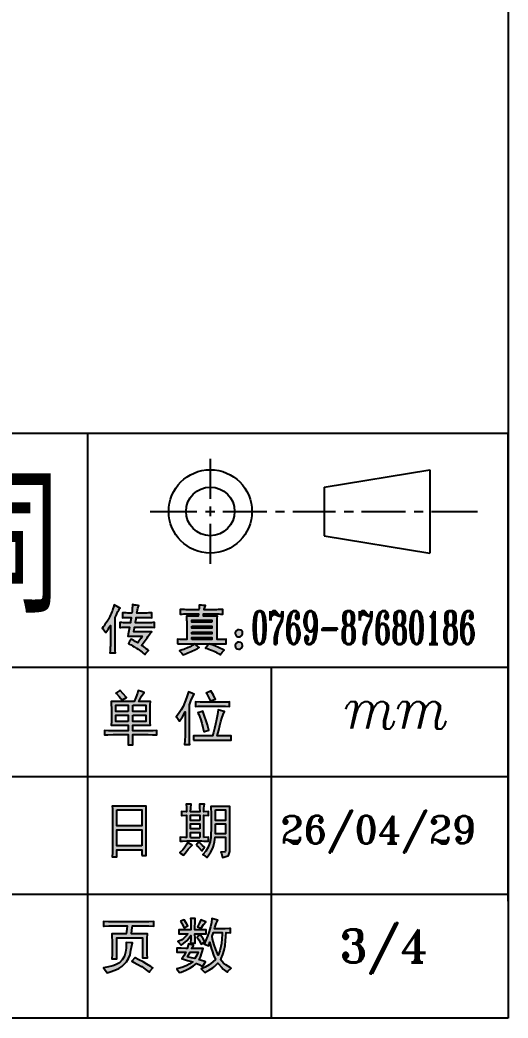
# Model space of a CAD drawing. Header units: millimetres. Extents: x 3718 to 70963, y 572 to 15149.
# Drawn here: x 4227.78 to 4246.72, y 574.49 to 613.19 of the extents above; entities that cross this region are included whole.
import ezdxf
from ezdxf.enums import TextEntityAlignment as Align

# ---------------------------------------------------------------- set-up
doc = ezdxf.new("R2010")
doc.units = ezdxf.units.MM
doc.header["$LTSCALE"] = 3
doc.styles.add('外框字母3', font='romant.shx')
doc.styles.add('外框文字', font='NSimSun.ttf')

msp = doc.modelspace()

# ---------------------------------------------------------------- hatches: boundary and pattern name
at = {"linetype": 'ByBlock'}
h = msp.add_hatch(color=256, dxfattribs=at)
h.paths.add_polyline_path([(4231.072, 589.744), (4231.038, 589.695), (4231.006, 589.653), (4230.963, 589.599), (4231.016, 589.554), (4231.057, 589.508), (4231.103, 589.435), (4231.142, 589.49), (4231.173, 589.535), (4231.207, 589.586), (4231.243, 589.642), (4231.282, 589.702), (4231.283, 589.704), (4231.283, 588.984), (4231.283, 588.919), (4231.281, 588.851), (4231.278, 588.787), (4231.274, 588.728), (4231.265, 588.649), (4231.48, 588.649), (4231.476, 588.728), (4231.474, 588.788), (4231.472, 588.852), (4231.471, 588.92), (4231.471, 588.992), (4231.471, 590.016), (4231.483, 590.045), (4231.518, 590.128), (4231.55, 590.199), (4231.58, 590.259), (4231.607, 590.307), (4231.63, 590.343), (4231.668, 590.388), (4231.618, 590.412), (4231.554, 590.443), (4231.499, 590.471), (4231.428, 590.509), (4231.403, 590.42), (4231.383, 590.357), (4231.362, 590.295), (4231.34, 590.235), (4231.316, 590.176), (4231.29, 590.119), (4231.264, 590.064), (4231.236, 590.01), (4231.207, 589.958), (4231.186, 589.924), (4231.146, 589.858), (4231.108, 589.798)])
h.paths.add_polyline_path([(4232.063, 589.139), (4232.03, 589.084), (4231.987, 589.007), (4232.008, 588.996), (4232.045, 588.979), (4232.091, 588.956), (4232.146, 588.924), (4232.211, 588.885), (4232.286, 588.837), (4232.302, 588.827), (4232.363, 588.787), (4232.419, 588.747), (4232.471, 588.709), (4232.519, 588.671), (4232.563, 588.635), (4232.621, 588.583), (4232.666, 588.643), (4232.707, 588.692), (4232.763, 588.745), (4232.741, 588.762), (4232.679, 588.81), (4232.622, 588.852), (4232.569, 588.889), (4232.52, 588.921), (4232.497, 588.934), (4232.522, 588.968), (4232.561, 589.021), (4232.599, 589.074), (4232.636, 589.126), (4232.673, 589.177), (4232.707, 589.229), (4232.753, 589.292), (4232.796, 589.349), (4232.831, 589.394), (4232.888, 589.463), (4232.194, 589.463), (4232.197, 589.482), (4232.209, 589.552), (4232.22, 589.612), (4232.226, 589.645), (4232.73, 589.645), (4232.796, 589.644), (4232.864, 589.643), (4232.924, 589.641), (4233, 589.635), (4233, 589.826), (4232.934, 589.821), (4232.875, 589.818), (4232.808, 589.817), (4232.73, 589.816), (4232.258, 589.816), (4232.262, 589.846), (4232.271, 589.907), (4232.282, 589.972), (4232.291, 590.022), (4232.626, 590.022), (4232.689, 590.021), (4232.755, 590.019), (4232.816, 590.014), (4232.896, 590.003), (4232.896, 590.203), (4232.827, 590.198), (4232.765, 590.196), (4232.701, 590.194), (4232.634, 590.194), (4232.313, 590.194), (4232.319, 590.233), (4232.333, 590.315), (4232.346, 590.379), (4232.359, 590.424), (4232.384, 590.477), (4232.354, 590.483), (4232.287, 590.493), (4232.224, 590.504), (4232.139, 590.519), (4232.139, 590.493), (4232.138, 590.442), (4232.136, 590.385), (4232.131, 590.321), (4232.124, 590.251), (4232.118, 590.194), (4232, 590.194), (4231.964, 590.194), (4231.897, 590.195), (4231.835, 590.197), (4231.754, 590.203), (4231.754, 590.012), (4231.809, 590.017), (4231.867, 590.02), (4231.933, 590.022), (4232.008, 590.022), (4232.096, 590.022), (4232.091, 589.99), (4232.082, 589.927), (4232.071, 589.863), (4232.063, 589.816), (4231.888, 589.816), (4231.863, 589.816), (4231.799, 589.818), (4231.735, 589.82), (4231.65, 589.826), (4231.65, 589.635), (4231.687, 589.638), (4231.745, 589.642), (4231.809, 589.644), (4231.88, 589.645), (4232.031, 589.645), (4232.028, 589.629), (4232.016, 589.562), (4232.004, 589.498), (4231.991, 589.436), (4231.978, 589.376), (4231.957, 589.292), (4232.522, 589.292), (4232.509, 589.272), (4232.467, 589.208), (4232.428, 589.151), (4232.393, 589.101), (4232.363, 589.057), (4232.347, 589.036), (4232.319, 589.054), (4232.249, 589.095), (4232.191, 589.128), (4232.143, 589.154), (4232.088, 589.18)])
h.paths.add_polyline_path([(4236.228, 589.061), (4236.2, 589.048), (4236.15, 589.01), (4236.128, 588.958), (4236.128, 588.928), (4236.141, 588.868), (4236.177, 588.822), (4236.2, 588.807), (4236.257, 588.787), (4236.316, 588.797), (4236.337, 588.807), (4236.381, 588.849), (4236.405, 588.905), (4236.409, 588.928), (4236.396, 588.986), (4236.36, 589.035), (4236.345, 589.048), (4236.286, 589.068)])
h.paths.add_polyline_path([(4234.537, 588.981), (4234.485, 588.947), (4234.431, 588.916), (4234.375, 588.886), (4234.314, 588.859), (4234.297, 588.851), (4234.246, 588.827), (4234.191, 588.805), (4234.131, 588.782), (4234.066, 588.761), (4233.963, 588.729), (4234.012, 588.679), (4234.055, 588.633), (4234.108, 588.573), (4234.177, 588.599), (4234.235, 588.621), (4234.295, 588.645), (4234.357, 588.671), (4234.421, 588.7), (4234.474, 588.723), (4234.534, 588.75), (4234.592, 588.778), (4234.649, 588.807), (4234.731, 588.852), (4234.667, 588.903), (4234.617, 588.943), (4234.558, 588.994)])
h.paths.add_polyline_path([(4235.073, 588.963), (4235.035, 588.912), (4234.978, 588.836), (4235.055, 588.813), (4235.11, 588.793), (4235.174, 588.769), (4235.246, 588.739), (4235.251, 588.737), (4235.307, 588.711), (4235.363, 588.683), (4235.419, 588.653), (4235.475, 588.622), (4235.548, 588.578), (4235.586, 588.629), (4235.625, 588.677), (4235.697, 588.758), (4235.624, 588.794), (4235.564, 588.823), (4235.505, 588.85), (4235.448, 588.875), (4235.39, 588.9), (4235.359, 588.912), (4235.298, 588.935), (4235.238, 588.957), (4235.177, 588.978), (4235.101, 589.001)])
h.paths.add_polyline_path([(4233.893, 588.993), (4233.948, 588.996), (4234.005, 588.999), (4234.065, 589), (4234.131, 589.002), (4234.201, 589.003), (4234.275, 589.003), (4235.366, 589.003), (4235.437, 589.003), (4235.505, 589.002), (4235.57, 589), (4235.633, 588.999), (4235.693, 588.997), (4235.773, 588.993), (4235.773, 589.175), (4235.728, 589.172), (4235.668, 589.169), (4235.603, 589.167), (4235.534, 589.166), (4235.427, 589.166), (4235.427, 589.827), (4235.428, 589.865), (4235.429, 589.934), (4235.432, 589.996), (4235.437, 590.073), (4234.893, 590.073), (4234.904, 590.159), (4235.35, 590.159), (4235.371, 590.159), (4235.429, 590.158), (4235.492, 590.156), (4235.559, 590.154), (4235.652, 590.15), (4235.652, 590.331), (4235.602, 590.328), (4235.53, 590.326), (4235.464, 590.324), (4235.404, 590.322), (4235.35, 590.322), (4234.926, 590.322), (4234.929, 590.341), (4234.944, 590.404), (4234.971, 590.482), (4234.942, 590.482), (4234.886, 590.488), (4234.821, 590.493), (4234.727, 590.501), (4234.727, 590.429), (4234.724, 590.366), (4234.721, 590.322), (4234.252, 590.322), (4234.219, 590.322), (4234.163, 590.324), (4234.094, 590.326), (4233.989, 590.331), (4233.989, 590.15), (4234.069, 590.154), (4234.134, 590.157), (4234.197, 590.158), (4234.26, 590.159), (4234.7, 590.159), (4234.69, 590.073), (4234.237, 590.073), (4234.241, 589.993), (4234.244, 589.928), (4234.245, 589.865), (4234.246, 589.803), (4234.246, 589.166), (4234.155, 589.166), (4234.11, 589.166), (4234.047, 589.168), (4233.982, 589.17), (4233.893, 589.175)])
h.paths.add_polyline_path([(4235.225, 589.833), (4234.449, 589.833), (4234.449, 589.917), (4235.225, 589.917)], flags=16)
h.paths.add_polyline_path([(4234.449, 589.684), (4235.225, 589.684), (4235.225, 589.608), (4234.449, 589.608)], flags=16)
h.paths.add_polyline_path([(4234.449, 589.452), (4235.225, 589.452), (4235.225, 589.392), (4234.449, 589.392)], flags=16)
h.paths.add_polyline_path([(4234.449, 589.166), (4234.449, 589.242), (4235.225, 589.242), (4235.225, 589.166)], flags=16)
h.paths.add_polyline_path([(4236.224, 589.539), (4236.2, 589.53), (4236.151, 589.489), (4236.129, 589.436), (4236.128, 589.417), (4236.135, 589.356), (4236.168, 589.309), (4236.184, 589.297), (4236.236, 589.273), (4236.296, 589.275), (4236.337, 589.289), (4236.387, 589.323), (4236.413, 589.374), (4236.417, 589.41), (4236.405, 589.469), (4236.367, 589.515), (4236.345, 589.53), (4236.284, 589.546)])
h = msp.add_hatch(color=256, dxfattribs=at)
h.paths.add_polyline_path([(4231.978, 585.416), (4231.978, 585.217), (4231.969, 585.082), (4232.16, 585.082), (4232.16, 585.107), (4232.151, 585.26), (4232.151, 585.48), (4232.756, 585.48), (4232.917, 585.476), (4233.082, 585.467), (4233.082, 585.632), (4232.951, 585.624), (4232.756, 585.624), (4232.151, 585.624), (4232.151, 585.848), (4232.837, 585.848), (4232.832, 585.916), (4232.828, 586.076), (4232.828, 586.301), (4232.828, 586.444), (4232.832, 586.631), (4232.837, 586.762), (4232.384, 586.762), (4232.414, 586.812), (4232.494, 586.969), (4232.494, 586.973), (4232.591, 587.113), (4232.532, 587.134), (4232.367, 587.185), (4232.337, 587.083), (4232.278, 586.914), (4232.206, 586.762), (4231.309, 586.762), (4231.318, 586.664), (4231.326, 586.491), (4231.326, 586.292), (4231.326, 586.178), (4231.322, 585.992), (4231.309, 585.848), (4231.978, 585.848), (4231.978, 585.624), (4231.373, 585.624), (4231.208, 585.624), (4231.055, 585.632), (4231.055, 585.467), (4231.187, 585.476), (4231.39, 585.48), (4231.978, 585.48)])
h.paths.add_polyline_path([(4234.848, 586.381), (4234.683, 586.326), (4234.712, 586.258), (4234.776, 586.089), (4234.835, 585.928), (4234.877, 585.751), (4234.907, 585.594), (4234.932, 585.602), (4235.106, 585.657), (4235.093, 585.708), (4235.051, 585.852), (4235, 586.017), (4234.941, 586.195), (4234.869, 586.389)], flags=17)
h.paths.add_polyline_path([(4234.509, 585.26), (4234.607, 585.268), (4234.818, 585.268), (4235.736, 585.268), (4235.808, 585.268), (4235.973, 585.26), (4235.973, 585.433), (4235.935, 585.429), (4235.736, 585.425), (4235.432, 585.425), (4235.432, 585.429), (4235.487, 585.645), (4235.533, 585.831), (4235.575, 585.987), (4235.609, 586.11), (4235.656, 586.254), (4235.711, 586.381), (4235.647, 586.394), (4235.465, 586.436), (4235.44, 586.254), (4235.406, 586.059), (4235.368, 585.882), (4235.33, 585.717), (4235.292, 585.564), (4235.25, 585.425), (4234.797, 585.425), (4234.653, 585.425), (4234.509, 585.433)])
h.paths.add_polyline_path([(4233.93, 586.284), (4233.841, 586.174), (4233.862, 586.152), (4233.968, 586), (4233.993, 586.038), (4234.078, 586.174), (4234.184, 586.356), (4234.184, 585.514), (4234.184, 585.437), (4234.179, 585.247), (4234.167, 585.099), (4234.365, 585.099), (4234.361, 585.15), (4234.357, 585.315), (4234.357, 585.522), (4234.357, 586.635), (4234.408, 586.783), (4234.48, 586.961), (4234.535, 587.049), (4234.475, 587.071), (4234.31, 587.142), (4234.289, 587.066), (4234.239, 586.901), (4234.175, 586.736), (4234.103, 586.571), (4234.027, 586.436)])
h.paths.add_polyline_path([(4232.151, 586.618), (4232.655, 586.618), (4232.655, 586.381), (4232.151, 586.381)], flags=16)
h.paths.add_polyline_path([(4232.151, 586.237), (4232.655, 586.237), (4232.655, 585.992), (4232.151, 585.992)], flags=16)
h.paths.add_polyline_path([(4231.648, 587.185), (4231.5, 587.087), (4231.504, 587.083), (4231.622, 586.956), (4231.737, 586.817), (4231.754, 586.829), (4231.906, 586.922), (4231.897, 586.931), (4231.787, 587.058), (4231.665, 587.193)])
h.paths.add_polyline_path([(4231.978, 585.992), (4231.5, 585.992), (4231.5, 586.237), (4231.978, 586.237)], flags=16)
h.paths.add_polyline_path([(4231.978, 586.381), (4231.5, 586.381), (4231.5, 586.618), (4231.978, 586.618)], flags=16)
h.paths.add_polyline_path([(4235.859, 586.741), (4235.664, 586.736), (4234.852, 586.736), (4234.772, 586.736), (4234.59, 586.745), (4234.59, 586.571), (4234.679, 586.576), (4234.852, 586.58), (4235.656, 586.58), (4235.753, 586.58), (4235.91, 586.571), (4235.91, 586.745)])
h.paths.add_polyline_path([(4235.165, 587.164), (4235.004, 587.087), (4235.009, 587.083), (4235.106, 586.906), (4235.169, 586.77), (4235.203, 586.796), (4235.36, 586.859), (4235.355, 586.867), (4235.284, 587.007), (4235.186, 587.176)])
h = msp.add_hatch(color=256, dxfattribs=at)
h.paths.add_polyline_path([(4231.539, 582.556), (4232.499, 582.556), (4232.499, 581.938), (4231.539, 581.938)], flags=16)
h.paths.add_polyline_path([(4232.499, 581.164), (4231.539, 581.164), (4231.539, 581.786), (4232.499, 581.786)], flags=16)
h.paths.add_polyline_path([(4232.499, 580.792), (4232.677, 580.792), (4232.677, 580.86), (4232.672, 581.029), (4232.672, 581.198), (4232.668, 581.376), (4232.668, 581.562), (4232.668, 581.752), (4232.668, 581.833), (4232.668, 582.019), (4232.672, 582.201), (4232.672, 582.378), (4232.677, 582.548), (4232.677, 582.708), (4231.357, 582.708), (4231.361, 582.594), (4231.365, 582.429), (4231.365, 582.256), (4231.365, 582.078), (4231.369, 581.892), (4231.369, 581.706), (4231.369, 581.617), (4231.365, 581.426), (4231.365, 581.24), (4231.365, 581.067), (4231.361, 580.902), (4231.357, 580.745), (4231.539, 580.745), (4231.539, 581.008), (4232.499, 581.008)])
h.paths.add_polyline_path([(4234.246, 581.232), (4234.144, 581.08), (4234.093, 581.016), (4233.975, 580.902), (4233.979, 580.898), (4234.127, 580.8), (4234.195, 580.889), (4234.309, 581.037), (4234.339, 581.08), (4234.453, 581.19), (4234.284, 581.3)])
h.paths.add_polyline_path([(4234.618, 581.19), (4234.707, 581.118), (4234.834, 580.974), (4234.939, 581.109), (4234.855, 581.181), (4234.715, 581.316)])
h.paths.add_polyline_path([(4234.753, 581.824), (4234.398, 581.824), (4234.398, 582.015), (4234.753, 582.015)], flags=16)
h.paths.add_polyline_path([(4234.753, 582.15), (4234.398, 582.15), (4234.398, 582.349), (4234.753, 582.349)], flags=16)
h.paths.add_polyline_path([(4235.358, 582.556), (4235.756, 582.556), (4235.756, 582.15), (4235.358, 582.15)], flags=16)
h.paths.add_polyline_path([(4235.358, 582.015), (4235.756, 582.015), (4235.756, 581.634), (4235.358, 581.634)], flags=16)
h.paths.add_polyline_path([(4235.185, 581.494), (4235.151, 581.325), (4235.096, 581.156), (4235.075, 581.113), (4234.99, 580.965), (4234.868, 580.83), (4234.897, 580.817), (4235.033, 580.711), (4235.083, 580.779), (4235.181, 580.927), (4235.257, 581.08), (4235.282, 581.151), (4235.324, 581.321), (4235.35, 581.498), (4235.756, 581.498), (4235.756, 580.991), (4235.739, 580.936), (4235.566, 580.919), (4235.591, 580.872), (4235.638, 580.711), (4235.688, 580.72), (4235.845, 580.775), (4235.862, 580.788), (4235.917, 580.944), (4235.917, 582.273), (4235.917, 582.349), (4235.921, 582.531), (4235.925, 582.691), (4235.185, 582.691), (4235.189, 582.615), (4235.193, 582.459), (4235.193, 582.273), (4235.193, 582.065), (4235.193, 582.01), (4235.193, 581.799), (4235.189, 581.625), (4235.185, 581.498)])
h.paths.add_polyline_path([(4234.914, 581.49), (4234.914, 582.349), (4235.088, 582.336), (4235.088, 582.493), (4234.914, 582.484), (4234.914, 582.624), (4234.931, 582.78), (4234.741, 582.78), (4234.749, 582.67), (4234.753, 582.484), (4234.398, 582.484), (4234.402, 582.624), (4234.419, 582.78), (4234.229, 582.78), (4234.233, 582.67), (4234.237, 582.484), (4234.224, 582.484), (4234.047, 582.493), (4234.047, 582.336), (4234.064, 582.34), (4234.237, 582.349), (4234.237, 581.49), (4234.174, 581.49), (4233.992, 581.498), (4233.992, 581.342), (4234.085, 581.35), (4234.254, 581.355), (4234.834, 581.355), (4234.906, 581.35), (4235.088, 581.342), (4235.088, 581.498)])
h.paths.add_polyline_path([(4234.398, 581.49), (4234.398, 581.689), (4234.753, 581.689), (4234.753, 581.49)], flags=17)
h = msp.add_hatch(color=256, dxfattribs=at)
h.paths.add_polyline_path([(4232.238, 576.82), (4232.116, 576.689), (4232.188, 576.655), (4232.353, 576.567), (4232.488, 576.49), (4232.505, 576.482), (4232.64, 576.385), (4232.784, 576.266), (4232.814, 576.308), (4232.932, 576.44), (4232.856, 576.486), (4232.7, 576.583), (4232.56, 576.664), (4232.556, 576.664), (4232.395, 576.744), (4232.243, 576.825)])
h.paths.add_polyline_path([(4231.35, 577.468), (4231.35, 577.087), (4231.35, 576.964), (4231.342, 576.782), (4231.532, 576.782), (4231.532, 577.603), (4232.526, 577.603), (4232.526, 576.816), (4232.725, 576.816), (4232.717, 576.947), (4232.712, 577.117), (4232.712, 577.485), (4232.717, 577.578), (4232.725, 577.755), (4232.099, 577.755), (4232.116, 577.891), (4232.137, 578.064), (4232.615, 578.064), (4232.623, 578.064), (4232.78, 578.064), (4232.975, 578.056), (4232.975, 578.229), (4232.966, 578.225), (4232.772, 578.221), (4232.615, 578.216), (4231.397, 578.216), (4231.38, 578.216), (4231.206, 578.221), (4231.024, 578.229), (4231.024, 578.056), (4231.045, 578.056), (4231.227, 578.064), (4231.397, 578.064), (4231.938, 578.064), (4231.921, 577.929), (4231.9, 577.755), (4231.342, 577.755), (4231.346, 577.645)])
h.paths.add_polyline_path([(4231.9, 577.379), (4231.892, 577.193), (4231.875, 577.036), (4231.828, 576.892), (4231.748, 576.744), (4231.633, 576.634), (4231.477, 576.545), (4231.375, 576.512), (4231.21, 576.469), (4231.016, 576.44), (4231.058, 576.38), (4231.16, 576.241), (4231.278, 576.275), (4231.456, 576.342), (4231.608, 576.414), (4231.731, 576.49), (4231.777, 576.533), (4231.904, 576.664), (4231.993, 576.799), (4232.048, 576.943), (4232.082, 577.117), (4232.099, 577.239), (4232.145, 577.404), (4232.073, 577.404), (4231.9, 577.421)])
h.paths.add_polyline_path([(4234.432, 576.825), (4234.279, 576.863), (4234.296, 576.888), (4234.381, 577.045), (4234.685, 577.045), (4234.643, 576.926), (4234.567, 576.791)], flags=16)
h.paths.add_polyline_path([(4234.364, 576.592), (4234.22, 576.512), (4234.051, 576.444), (4233.865, 576.393), (4233.869, 576.389), (4233.97, 576.249), (4234.03, 576.266), (4234.212, 576.342), (4234.372, 576.423), (4234.512, 576.512), (4234.622, 576.609), (4234.728, 576.567), (4234.867, 576.49), (4234.88, 576.52), (4234.973, 576.672), (4234.914, 576.689), (4234.732, 576.744), (4234.778, 576.85), (4234.838, 577.015), (4234.884, 577.188), (4234.432, 577.188), (4234.516, 577.307), (4234.482, 577.315), (4234.317, 577.37), (4234.313, 577.353), (4234.262, 577.188), (4234.212, 577.188), (4234.025, 577.193), (4233.865, 577.197), (4233.865, 577.036), (4234.042, 577.04), (4234.207, 577.045), (4234.14, 576.905), (4234.063, 576.782), (4234.123, 576.765), (4234.283, 576.723), (4234.478, 576.672)])
h.paths.add_polyline_path([(4234.639, 577.633), (4234.719, 577.518), (4234.804, 577.349), (4234.804, 577.353), (4234.956, 577.442), (4234.88, 577.565), (4234.774, 577.722)], flags=17)
h.paths.add_polyline_path([(4235.616, 577.734), (4235.608, 577.565), (4235.591, 577.379), (4235.57, 577.265), (4235.527, 577.091), (4235.472, 576.926), (4235.438, 576.985), (4235.375, 577.142), (4235.307, 577.332), (4235.248, 577.54), (4235.235, 577.658), (4235.29, 577.802), (4235.616, 577.802)], flags=16)
h.paths.add_polyline_path([(4234.008, 578.238), (4234.063, 578.153), (4234.144, 577.992), (4234.288, 578.064), (4234.241, 578.149), (4234.152, 578.301)], flags=17)
h.paths.add_polyline_path([(4234.745, 578.178), (4234.668, 578.03), (4234.812, 577.975), (4234.893, 578.119), (4234.986, 578.216), (4234.956, 578.229), (4234.795, 578.301)], flags=17)
h.paths.add_polyline_path([(4235.477, 576.588), (4235.591, 576.457), (4235.663, 576.385), (4235.815, 576.266), (4235.84, 576.308), (4235.976, 576.427), (4235.929, 576.452), (4235.768, 576.545), (4235.68, 576.622), (4235.561, 576.753), (4235.587, 576.799), (4235.654, 576.952), (4235.705, 577.121), (4235.735, 577.307), (4235.752, 577.476), (4235.768, 577.654), (4235.781, 577.802), (4235.942, 577.793), (4235.942, 577.954), (4235.904, 577.954), (4235.735, 577.946), (4235.328, 577.946), (4235.341, 577.996), (4235.392, 578.153), (4235.455, 578.28), (4235.396, 578.293), (4235.227, 578.343), (4235.21, 578.195), (4235.172, 578.022), (4235.121, 577.84), (4235.058, 577.667), (4234.994, 577.506), (4234.922, 577.358), (4234.939, 577.353), (4235.1, 577.286), (4235.147, 577.434), (4235.159, 577.358), (4235.21, 577.159), (4235.231, 577.091), (4235.29, 576.926), (4235.362, 576.761), (4235.265, 576.668), (4235.121, 576.554), (4235.117, 576.554), (4234.965, 576.465), (4234.804, 576.393), (4234.833, 576.372), (4234.948, 576.249), (4234.956, 576.253), (4235.134, 576.355), (4235.257, 576.44), (4235.32, 576.49), (4235.455, 576.617)])
h.paths.add_polyline_path([(4234.118, 577.569), (4234.051, 577.523), (4233.907, 577.451), (4233.915, 577.447), (4234.025, 577.315), (4234.127, 577.379), (4234.262, 577.497), (4234.309, 577.548), (4234.406, 577.683), (4234.406, 577.569), (4234.398, 577.396), (4234.575, 577.396), (4234.575, 577.404), (4234.571, 577.569), (4234.567, 577.755), (4234.673, 577.755), (4234.863, 577.755), (4235.003, 577.747), (4235.003, 577.912), (4234.948, 577.908), (4234.783, 577.903), (4234.567, 577.903), (4234.567, 578.013), (4234.571, 578.195), (4234.575, 578.352), (4234.398, 578.352), (4234.402, 578.267), (4234.406, 578.094), (4234.406, 577.903), (4234.267, 577.903), (4234.08, 577.903), (4233.945, 577.912), (4233.945, 577.747), (4234.102, 577.755), (4234.288, 577.755), (4234.245, 577.696)])

# ---------------------------------------------------------------- linework, layer by layer
for p, q in [((4246.716, 597.157), (4179.733, 597.157)), ((4230.391, 597.157), (4230.391, 574.488)), ((4246.716, 579.018), (4246.716, 597.157)), ((4235.163, 596.169), (4235.163, 594.618)), ((4239.583, 595.076), (4243.684, 595.749)), ((4243.684, 595.749), (4243.684, 592.518)), ((4239.583, 595.076), (4239.583, 593.191)), ((4232.828, 594.134), (4234.641, 594.134)), ((4234.977, 594.134), (4235.332, 594.134)), ((4235.163, 594.319), (4235.163, 593.945)), ((4235.65, 594.134), (4237.352, 594.134)), ((4237.688, 594.134), (4238.043, 594.134)), ((4238.361, 594.134), (4240.025, 594.134)), ((4240.361, 594.134), (4240.717, 594.134)), ((4241.034, 594.134), (4242.736, 594.134)), ((4243.072, 594.134), (4243.427, 594.134)), ((4243.745, 594.134), (4245.534, 594.134)), ((4235.163, 593.646), (4235.163, 592.096)), ((4239.583, 593.191), (4243.684, 592.518)), ((4246.716, 588.087), (4179.733, 588.087)), ((4237.528, 588.087), (4237.528, 574.488)), ((4246.716, 583.845), (4179.733, 583.845)), ((4234.398, 581.49), (4234.753, 581.49)), ((4246.716, 579.278), (4179.733, 579.278))]:
    msp.add_line(p, q, dxfattribs=at)
for points in [[(4246.716, 574.488), (4080.741, 574.488), (4080.741, 693.634), (4246.716, 693.634)], [(4231.072, 589.744), (4231.038, 589.695), (4231.006, 589.653), (4230.963, 589.599), (4231.016, 589.554), (4231.057, 589.508), (4231.103, 589.435), (4231.142, 589.49), (4231.173, 589.535), (4231.207, 589.586), (4231.243, 589.642), (4231.282, 589.702), (4231.283, 589.704), (4231.283, 588.984), (4231.283, 588.919), (4231.281, 588.851), (4231.278, 588.787), (4231.274, 588.728), (4231.265, 588.649), (4231.48, 588.649), (4231.476, 588.728), (4231.474, 588.788), (4231.472, 588.852), (4231.471, 588.92), (4231.471, 588.992), (4231.471, 590.016), (4231.483, 590.045), (4231.518, 590.128), (4231.55, 590.199), (4231.58, 590.259), (4231.607, 590.307), (4231.63, 590.343), (4231.668, 590.388), (4231.618, 590.412), (4231.554, 590.443), (4231.499, 590.471), (4231.428, 590.509), (4231.403, 590.42), (4231.383, 590.357), (4231.362, 590.295), (4231.34, 590.235), (4231.316, 590.176), (4231.29, 590.119), (4231.264, 590.064), (4231.236, 590.01), (4231.207, 589.958), (4231.186, 589.924), (4231.146, 589.858), (4231.108, 589.798)], [(4232.063, 589.139), (4232.03, 589.084), (4231.987, 589.007), (4232.008, 588.996), (4232.045, 588.979), (4232.091, 588.956), (4232.146, 588.924), (4232.211, 588.885), (4232.286, 588.837), (4232.302, 588.827), (4232.363, 588.787), (4232.419, 588.747), (4232.471, 588.709), (4232.519, 588.671), (4232.563, 588.635), (4232.621, 588.583), (4232.666, 588.643), (4232.707, 588.692), (4232.763, 588.745), (4232.741, 588.762), (4232.679, 588.81), (4232.622, 588.852), (4232.569, 588.889), (4232.52, 588.921), (4232.497, 588.934), (4232.522, 588.968), (4232.561, 589.021), (4232.599, 589.074), (4232.636, 589.126), (4232.673, 589.177), (4232.707, 589.229), (4232.753, 589.292), (4232.796, 589.349), (4232.831, 589.394), (4232.888, 589.463), (4232.194, 589.463), (4232.197, 589.482), (4232.209, 589.552), (4232.22, 589.612), (4232.226, 589.645), (4232.73, 589.645), (4232.796, 589.644), (4232.864, 589.643), (4232.924, 589.641), (4233, 589.635), (4233, 589.826), (4232.934, 589.821), (4232.875, 589.818), (4232.808, 589.817), (4232.73, 589.816), (4232.258, 589.816), (4232.262, 589.846), (4232.271, 589.907), (4232.282, 589.972), (4232.291, 590.022), (4232.626, 590.022), (4232.689, 590.021), (4232.755, 590.019), (4232.816, 590.014), (4232.896, 590.003), (4232.896, 590.203), (4232.827, 590.198), (4232.765, 590.196), (4232.701, 590.194), (4232.634, 590.194), (4232.313, 590.194), (4232.319, 590.233), (4232.333, 590.315), (4232.346, 590.379), (4232.359, 590.424), (4232.384, 590.477), (4232.354, 590.483), (4232.287, 590.493), (4232.224, 590.504), (4232.139, 590.519), (4232.139, 590.493), (4232.138, 590.442), (4232.136, 590.385), (4232.131, 590.321), (4232.124, 590.251), (4232.118, 590.194), (4232, 590.194), (4231.964, 590.194), (4231.897, 590.195), (4231.835, 590.197), (4231.754, 590.203), (4231.754, 590.012), (4231.809, 590.017), (4231.867, 590.02), (4231.933, 590.022), (4232.008, 590.022), (4232.096, 590.022), (4232.091, 589.99), (4232.082, 589.927), (4232.071, 589.863), (4232.063, 589.816), (4231.888, 589.816), (4231.863, 589.816), (4231.799, 589.818), (4231.735, 589.82), (4231.65, 589.826), (4231.65, 589.635), (4231.687, 589.638), (4231.745, 589.642), (4231.809, 589.644), (4231.88, 589.645), (4232.031, 589.645), (4232.028, 589.629), (4232.016, 589.562), (4232.004, 589.498), (4231.991, 589.436), (4231.978, 589.376), (4231.957, 589.292), (4232.522, 589.292), (4232.509, 589.272), (4232.467, 589.208), (4232.428, 589.151), (4232.393, 589.101), (4232.363, 589.057), (4232.347, 589.036), (4232.319, 589.054), (4232.249, 589.095), (4232.191, 589.128), (4232.143, 589.154), (4232.088, 589.18)], [(4233.893, 588.993), (4233.948, 588.996), (4234.005, 588.999), (4234.065, 589), (4234.131, 589.002), (4234.201, 589.003), (4234.275, 589.003), (4235.366, 589.003), (4235.437, 589.003), (4235.505, 589.002), (4235.57, 589), (4235.633, 588.999), (4235.693, 588.997), (4235.773, 588.993), (4235.773, 589.175), (4235.728, 589.172), (4235.668, 589.169), (4235.603, 589.167), (4235.534, 589.166), (4235.427, 589.166), (4235.427, 589.827), (4235.428, 589.865), (4235.429, 589.934), (4235.432, 589.996), (4235.437, 590.073), (4234.893, 590.073), (4234.904, 590.159), (4235.35, 590.159), (4235.371, 590.159), (4235.429, 590.158), (4235.492, 590.156), (4235.559, 590.154), (4235.652, 590.15), (4235.652, 590.331), (4235.602, 590.328), (4235.53, 590.326), (4235.464, 590.324), (4235.404, 590.322), (4235.35, 590.322), (4234.926, 590.322), (4234.929, 590.341), (4234.944, 590.404), (4234.971, 590.482), (4234.942, 590.482), (4234.886, 590.488), (4234.821, 590.493), (4234.727, 590.501), (4234.727, 590.429), (4234.724, 590.366), (4234.721, 590.322), (4234.252, 590.322), (4234.219, 590.322), (4234.163, 590.324), (4234.094, 590.326), (4233.989, 590.331), (4233.989, 590.15), (4234.069, 590.154), (4234.134, 590.157), (4234.197, 590.158), (4234.26, 590.159), (4234.7, 590.159), (4234.69, 590.073), (4234.237, 590.073), (4234.241, 589.993), (4234.244, 589.928), (4234.245, 589.865), (4234.246, 589.803), (4234.246, 589.166), (4234.155, 589.166), (4234.11, 589.166), (4234.047, 589.168), (4233.982, 589.17), (4233.893, 589.175)], [(4235.225, 589.833), (4234.449, 589.833), (4234.449, 589.917), (4235.225, 589.917)], [(4234.449, 589.684), (4235.225, 589.684), (4235.225, 589.608), (4234.449, 589.608)], [(4236.224, 589.539), (4236.2, 589.53), (4236.151, 589.489), (4236.129, 589.436), (4236.128, 589.417), (4236.135, 589.356), (4236.168, 589.309), (4236.184, 589.297), (4236.236, 589.273), (4236.296, 589.275), (4236.337, 589.289), (4236.387, 589.323), (4236.413, 589.374), (4236.417, 589.41), (4236.405, 589.469), (4236.367, 589.515), (4236.345, 589.53), (4236.284, 589.546)], [(4234.449, 589.452), (4235.225, 589.452), (4235.225, 589.392), (4234.449, 589.392)], [(4234.449, 589.166), (4234.449, 589.242), (4235.225, 589.242), (4235.225, 589.166)], [(4234.537, 588.981), (4234.485, 588.947), (4234.431, 588.916), (4234.375, 588.886), (4234.314, 588.859), (4234.297, 588.851), (4234.246, 588.827), (4234.191, 588.805), (4234.131, 588.782), (4234.066, 588.761), (4233.963, 588.729), (4234.012, 588.679), (4234.055, 588.633), (4234.108, 588.573), (4234.177, 588.599), (4234.235, 588.621), (4234.295, 588.645), (4234.357, 588.671), (4234.421, 588.7), (4234.474, 588.723), (4234.534, 588.75), (4234.592, 588.778), (4234.649, 588.807), (4234.731, 588.852), (4234.667, 588.903), (4234.617, 588.943), (4234.558, 588.994)], [(4235.073, 588.963), (4235.035, 588.912), (4234.978, 588.836), (4235.055, 588.813), (4235.11, 588.793), (4235.174, 588.769), (4235.246, 588.739), (4235.251, 588.737), (4235.307, 588.711), (4235.363, 588.683), (4235.419, 588.653), (4235.475, 588.622), (4235.548, 588.578), (4235.586, 588.629), (4235.625, 588.677), (4235.697, 588.758), (4235.624, 588.794), (4235.564, 588.823), (4235.505, 588.85), (4235.448, 588.875), (4235.39, 588.9), (4235.359, 588.912), (4235.298, 588.935), (4235.238, 588.957), (4235.177, 588.978), (4235.101, 589.001)], [(4236.228, 589.061), (4236.2, 589.048), (4236.15, 589.01), (4236.128, 588.958), (4236.128, 588.928), (4236.141, 588.868), (4236.177, 588.822), (4236.2, 588.807), (4236.257, 588.787), (4236.316, 588.797), (4236.337, 588.807), (4236.381, 588.849), (4236.405, 588.905), (4236.409, 588.928), (4236.396, 588.986), (4236.36, 589.035), (4236.345, 589.048), (4236.286, 589.068)], [(4231.978, 585.416), (4231.978, 585.217), (4231.969, 585.082), (4232.16, 585.082), (4232.16, 585.107), (4232.151, 585.26), (4232.151, 585.48), (4232.756, 585.48), (4232.917, 585.476), (4233.082, 585.467), (4233.082, 585.632), (4232.951, 585.624), (4232.756, 585.624), (4232.151, 585.624), (4232.151, 585.848), (4232.837, 585.848), (4232.832, 585.916), (4232.828, 586.076), (4232.828, 586.301), (4232.828, 586.444), (4232.832, 586.631), (4232.837, 586.762), (4232.384, 586.762), (4232.414, 586.812), (4232.494, 586.969), (4232.494, 586.973), (4232.591, 587.113), (4232.532, 587.134), (4232.367, 587.185), (4232.337, 587.083), (4232.278, 586.914), (4232.206, 586.762), (4231.309, 586.762), (4231.318, 586.664), (4231.326, 586.491), (4231.326, 586.292), (4231.326, 586.178), (4231.322, 585.992), (4231.309, 585.848), (4231.978, 585.848), (4231.978, 585.624), (4231.373, 585.624), (4231.208, 585.624), (4231.055, 585.632), (4231.055, 585.467), (4231.187, 585.476), (4231.39, 585.48), (4231.978, 585.48)], [(4231.648, 587.185), (4231.5, 587.087), (4231.504, 587.083), (4231.622, 586.956), (4231.737, 586.817), (4231.754, 586.829), (4231.906, 586.922), (4231.897, 586.931), (4231.787, 587.058), (4231.665, 587.193)], [(4233.93, 586.284), (4233.841, 586.174), (4233.862, 586.152), (4233.968, 586), (4233.993, 586.038), (4234.078, 586.174), (4234.184, 586.356), (4234.184, 585.514), (4234.184, 585.437), (4234.179, 585.247), (4234.167, 585.099), (4234.365, 585.099), (4234.361, 585.15), (4234.357, 585.315), (4234.357, 585.522), (4234.357, 586.635), (4234.408, 586.783), (4234.48, 586.961), (4234.535, 587.049), (4234.475, 587.071), (4234.31, 587.142), (4234.289, 587.066), (4234.239, 586.901), (4234.175, 586.736), (4234.103, 586.571), (4234.027, 586.436)], [(4235.165, 587.164), (4235.004, 587.087), (4235.009, 587.083), (4235.106, 586.906), (4235.169, 586.77), (4235.203, 586.796), (4235.36, 586.859), (4235.355, 586.867), (4235.284, 587.007), (4235.186, 587.176)], [(4231.978, 586.381), (4231.5, 586.381), (4231.5, 586.618), (4231.978, 586.618)], [(4232.151, 586.618), (4232.655, 586.618), (4232.655, 586.381), (4232.151, 586.381)], [(4234.509, 585.26), (4234.607, 585.268), (4234.818, 585.268), (4235.736, 585.268), (4235.808, 585.268), (4235.973, 585.26), (4235.973, 585.433), (4235.935, 585.429), (4235.736, 585.425), (4235.432, 585.425), (4235.432, 585.429), (4235.487, 585.645), (4235.533, 585.831), (4235.575, 585.987), (4235.609, 586.11), (4235.656, 586.254), (4235.711, 586.381), (4235.647, 586.394), (4235.465, 586.436), (4235.44, 586.254), (4235.406, 586.059), (4235.368, 585.882), (4235.33, 585.717), (4235.292, 585.564), (4235.25, 585.425), (4234.797, 585.425), (4234.653, 585.425), (4234.509, 585.433)], [(4235.859, 586.741), (4235.664, 586.736), (4234.852, 586.736), (4234.772, 586.736), (4234.59, 586.745), (4234.59, 586.571), (4234.679, 586.576), (4234.852, 586.58), (4235.656, 586.58), (4235.753, 586.58), (4235.91, 586.571), (4235.91, 586.745)], [(4234.848, 586.381), (4234.683, 586.326), (4234.712, 586.258), (4234.776, 586.089), (4234.835, 585.928), (4234.877, 585.751), (4234.907, 585.594), (4234.932, 585.602), (4235.106, 585.657), (4235.093, 585.708), (4235.051, 585.852), (4235, 586.017), (4234.941, 586.195), (4234.869, 586.389)], [(4231.978, 585.992), (4231.5, 585.992), (4231.5, 586.237), (4231.978, 586.237)], [(4232.151, 586.237), (4232.655, 586.237), (4232.655, 585.992), (4232.151, 585.992)], [(4232.499, 580.792), (4232.677, 580.792), (4232.677, 580.86), (4232.672, 581.029), (4232.672, 581.198), (4232.668, 581.376), (4232.668, 581.562), (4232.668, 581.752), (4232.668, 581.833), (4232.668, 582.019), (4232.672, 582.201), (4232.672, 582.378), (4232.677, 582.548), (4232.677, 582.708), (4231.357, 582.708), (4231.361, 582.594), (4231.365, 582.429), (4231.365, 582.256), (4231.365, 582.078), (4231.369, 581.892), (4231.369, 581.706), (4231.369, 581.617), (4231.365, 581.426), (4231.365, 581.24), (4231.365, 581.067), (4231.361, 580.902), (4231.357, 580.745), (4231.539, 580.745), (4231.539, 581.008), (4232.499, 581.008)], [(4231.539, 582.556), (4232.499, 582.556), (4232.499, 581.938), (4231.539, 581.938)], [(4234.914, 581.49), (4234.914, 582.349), (4235.088, 582.336), (4235.088, 582.493), (4234.914, 582.484), (4234.914, 582.624), (4234.931, 582.78), (4234.741, 582.78), (4234.749, 582.67), (4234.753, 582.484), (4234.398, 582.484), (4234.402, 582.624), (4234.419, 582.78), (4234.229, 582.78), (4234.233, 582.67), (4234.237, 582.484), (4234.224, 582.484), (4234.047, 582.493), (4234.047, 582.336), (4234.064, 582.34), (4234.237, 582.349), (4234.237, 581.49), (4234.174, 581.49), (4233.992, 581.498), (4233.992, 581.342), (4234.085, 581.35), (4234.254, 581.355), (4234.834, 581.355), (4234.906, 581.35), (4235.088, 581.342), (4235.088, 581.498)], [(4235.185, 581.494), (4235.151, 581.325), (4235.096, 581.156), (4235.075, 581.113), (4234.99, 580.965), (4234.868, 580.83), (4234.897, 580.817), (4235.033, 580.711), (4235.083, 580.779), (4235.181, 580.927), (4235.257, 581.08), (4235.282, 581.151), (4235.324, 581.321), (4235.35, 581.498), (4235.756, 581.498), (4235.756, 580.991), (4235.739, 580.936), (4235.566, 580.919), (4235.591, 580.872), (4235.638, 580.711), (4235.688, 580.72), (4235.845, 580.775), (4235.862, 580.788), (4235.917, 580.944), (4235.917, 582.273), (4235.917, 582.349), (4235.921, 582.531), (4235.925, 582.691), (4235.185, 582.691), (4235.189, 582.615), (4235.193, 582.459), (4235.193, 582.273), (4235.193, 582.065), (4235.193, 582.01), (4235.193, 581.799), (4235.189, 581.625), (4235.185, 581.498)], [(4235.358, 582.556), (4235.756, 582.556), (4235.756, 582.15), (4235.358, 582.15)], [(4234.753, 582.15), (4234.398, 582.15), (4234.398, 582.349), (4234.753, 582.349)], [(4232.499, 581.164), (4231.539, 581.164), (4231.539, 581.786), (4232.499, 581.786)], [(4234.753, 581.824), (4234.398, 581.824), (4234.398, 582.015), (4234.753, 582.015)], [(4235.358, 582.015), (4235.756, 582.015), (4235.756, 581.634), (4235.358, 581.634)], [(4234.246, 581.232), (4234.144, 581.08), (4234.093, 581.016), (4233.975, 580.902), (4233.979, 580.898), (4234.127, 580.8), (4234.195, 580.889), (4234.309, 581.037), (4234.339, 581.08), (4234.453, 581.19), (4234.284, 581.3)], [(4234.618, 581.19), (4234.707, 581.118), (4234.834, 580.974), (4234.939, 581.109), (4234.855, 581.181), (4234.715, 581.316)], [(4234.118, 577.569), (4234.051, 577.523), (4233.907, 577.451), (4233.915, 577.447), (4234.025, 577.315), (4234.127, 577.379), (4234.262, 577.497), (4234.309, 577.548), (4234.406, 577.683), (4234.406, 577.569), (4234.398, 577.396), (4234.575, 577.396), (4234.575, 577.404), (4234.571, 577.569), (4234.567, 577.755), (4234.673, 577.755), (4234.863, 577.755), (4235.003, 577.747), (4235.003, 577.912), (4234.948, 577.908), (4234.783, 577.903), (4234.567, 577.903), (4234.567, 578.013), (4234.571, 578.195), (4234.575, 578.352), (4234.398, 578.352), (4234.402, 578.267), (4234.406, 578.094), (4234.406, 577.903), (4234.267, 577.903), (4234.08, 577.903), (4233.945, 577.912), (4233.945, 577.747), (4234.102, 577.755), (4234.288, 577.755), (4234.245, 577.696)], [(4234.008, 578.238), (4234.063, 578.153), (4234.144, 577.992), (4234.288, 578.064), (4234.241, 578.149), (4234.152, 578.301)], [(4234.745, 578.178), (4234.668, 578.03), (4234.812, 577.975), (4234.893, 578.119), (4234.986, 578.216), (4234.956, 578.229), (4234.795, 578.301)], [(4235.477, 576.588), (4235.591, 576.457), (4235.663, 576.385), (4235.815, 576.266), (4235.84, 576.308), (4235.976, 576.427), (4235.929, 576.452), (4235.768, 576.545), (4235.68, 576.622), (4235.561, 576.753), (4235.587, 576.799), (4235.654, 576.952), (4235.705, 577.121), (4235.735, 577.307), (4235.752, 577.476), (4235.768, 577.654), (4235.781, 577.802), (4235.942, 577.793), (4235.942, 577.954), (4235.904, 577.954), (4235.735, 577.946), (4235.328, 577.946), (4235.341, 577.996), (4235.392, 578.153), (4235.455, 578.28), (4235.396, 578.293), (4235.227, 578.343), (4235.21, 578.195), (4235.172, 578.022), (4235.121, 577.84), (4235.058, 577.667), (4234.994, 577.506), (4234.922, 577.358), (4234.939, 577.353), (4235.1, 577.286), (4235.147, 577.434), (4235.159, 577.358), (4235.21, 577.159), (4235.231, 577.091), (4235.29, 576.926), (4235.362, 576.761), (4235.265, 576.668), (4235.121, 576.554), (4235.117, 576.554), (4234.965, 576.465), (4234.804, 576.393), (4234.833, 576.372), (4234.948, 576.249), (4234.956, 576.253), (4235.134, 576.355), (4235.257, 576.44), (4235.32, 576.49), (4235.455, 576.617)], [(4231.35, 577.468), (4231.35, 577.087), (4231.35, 576.964), (4231.342, 576.782), (4231.532, 576.782), (4231.532, 577.603), (4232.526, 577.603), (4232.526, 576.816), (4232.725, 576.816), (4232.717, 576.947), (4232.712, 577.117), (4232.712, 577.485), (4232.717, 577.578), (4232.725, 577.755), (4232.099, 577.755), (4232.116, 577.891), (4232.137, 578.064), (4232.615, 578.064), (4232.623, 578.064), (4232.78, 578.064), (4232.975, 578.056), (4232.975, 578.229), (4232.966, 578.225), (4232.772, 578.221), (4232.615, 578.216), (4231.397, 578.216), (4231.38, 578.216), (4231.206, 578.221), (4231.024, 578.229), (4231.024, 578.056), (4231.045, 578.056), (4231.227, 578.064), (4231.397, 578.064), (4231.938, 578.064), (4231.921, 577.929), (4231.9, 577.755), (4231.342, 577.755), (4231.346, 577.645)], [(4234.639, 577.633), (4234.719, 577.518), (4234.804, 577.349), (4234.804, 577.353), (4234.956, 577.442), (4234.88, 577.565), (4234.774, 577.722)], [(4235.616, 577.734), (4235.608, 577.565), (4235.591, 577.379), (4235.57, 577.265), (4235.527, 577.091), (4235.472, 576.926), (4235.438, 576.985), (4235.375, 577.142), (4235.307, 577.332), (4235.248, 577.54), (4235.235, 577.658), (4235.29, 577.802), (4235.616, 577.802)], [(4231.9, 577.379), (4231.892, 577.193), (4231.875, 577.036), (4231.828, 576.892), (4231.748, 576.744), (4231.633, 576.634), (4231.477, 576.545), (4231.375, 576.512), (4231.21, 576.469), (4231.016, 576.44), (4231.058, 576.38), (4231.16, 576.241), (4231.278, 576.275), (4231.456, 576.342), (4231.608, 576.414), (4231.731, 576.49), (4231.777, 576.533), (4231.904, 576.664), (4231.993, 576.799), (4232.048, 576.943), (4232.082, 577.117), (4232.099, 577.239), (4232.145, 577.404), (4232.073, 577.404), (4231.9, 577.421)], [(4234.364, 576.592), (4234.22, 576.512), (4234.051, 576.444), (4233.865, 576.393), (4233.869, 576.389), (4233.97, 576.249), (4234.03, 576.266), (4234.212, 576.342), (4234.372, 576.423), (4234.512, 576.512), (4234.622, 576.609), (4234.728, 576.567), (4234.867, 576.49), (4234.88, 576.52), (4234.973, 576.672), (4234.914, 576.689), (4234.732, 576.744), (4234.778, 576.85), (4234.838, 577.015), (4234.884, 577.188), (4234.432, 577.188), (4234.516, 577.307), (4234.482, 577.315), (4234.317, 577.37), (4234.313, 577.353), (4234.262, 577.188), (4234.212, 577.188), (4234.025, 577.193), (4233.865, 577.197), (4233.865, 577.036), (4234.042, 577.04), (4234.207, 577.045), (4234.14, 576.905), (4234.063, 576.782), (4234.123, 576.765), (4234.283, 576.723), (4234.478, 576.672)], [(4232.238, 576.82), (4232.116, 576.689), (4232.188, 576.655), (4232.353, 576.567), (4232.488, 576.49), (4232.505, 576.482), (4232.64, 576.385), (4232.784, 576.266), (4232.814, 576.308), (4232.932, 576.44), (4232.856, 576.486), (4232.7, 576.583), (4232.56, 576.664), (4232.556, 576.664), (4232.395, 576.744), (4232.243, 576.825)], [(4234.432, 576.825), (4234.279, 576.863), (4234.296, 576.888), (4234.381, 577.045), (4234.685, 577.045), (4234.643, 576.926), (4234.567, 576.791)]]:
    msp.add_lwpolyline(points, close=True, dxfattribs=at)
for points in [[(4240.426, 586.465), (4240.487, 586.617), (4240.609, 586.769), (4240.791, 586.769), (4240.852, 586.693), (4240.852, 586.541), (4240.791, 586.237), (4240.67, 585.704)], [(4240.731, 586.769), (4240.791, 586.693), (4240.791, 586.541), (4240.731, 586.237), (4240.609, 585.704)], [(4240.791, 586.237), (4240.913, 586.541), (4241.035, 586.693), (4241.157, 586.769), (4241.278, 586.769), (4241.4, 586.693), (4241.461, 586.617), (4241.461, 586.465), (4241.278, 585.704)], [(4241.278, 586.769), (4241.4, 586.617), (4241.4, 586.465), (4241.217, 585.704)], [(4241.4, 586.237), (4241.522, 586.541), (4241.643, 586.693), (4241.765, 586.769), (4241.887, 586.769), (4242.008, 586.693), (4242.069, 586.617), (4242.069, 586.465), (4241.947, 586.008), (4241.947, 585.78), (4242.008, 585.704)], [(4241.887, 586.769), (4242.008, 586.617), (4242.008, 586.465), (4241.887, 586.008), (4241.887, 585.78), (4241.947, 585.704), (4242.13, 585.704), (4242.252, 585.856), (4242.313, 586.008)], [(4242.434, 586.465), (4242.495, 586.617), (4242.617, 586.769), (4242.799, 586.769), (4242.86, 586.693), (4242.86, 586.541), (4242.799, 586.237), (4242.678, 585.704)], [(4242.738, 586.769), (4242.799, 586.693), (4242.799, 586.541), (4242.738, 586.237), (4242.617, 585.704)], [(4242.799, 586.237), (4242.921, 586.541), (4243.043, 586.693), (4243.164, 586.769), (4243.286, 586.769), (4243.408, 586.693), (4243.469, 586.617), (4243.469, 586.465), (4243.286, 585.704)], [(4243.286, 586.769), (4243.408, 586.617), (4243.408, 586.465), (4243.225, 585.704)], [(4243.408, 586.237), (4243.529, 586.541), (4243.651, 586.693), (4243.773, 586.769), (4243.894, 586.769), (4244.016, 586.693), (4244.077, 586.617), (4244.077, 586.465), (4243.955, 586.008), (4243.955, 585.78), (4244.016, 585.704)], [(4243.894, 586.769), (4244.016, 586.617), (4244.016, 586.465), (4243.894, 586.008), (4243.894, 585.78), (4243.955, 585.704), (4244.138, 585.704), (4244.26, 585.856), (4244.32, 586.008)], [(4234.398, 581.49), (4234.398, 581.689), (4234.753, 581.689), (4234.753, 581.49)]]:
    msp.add_lwpolyline(points, dxfattribs=at)
for radius in [1.616, 0.942]:
    msp.add_circle((4235.163, 594.134), radius, dxfattribs=at)

# ---------------------------------------------------------------- texts
at = {"linetype": 'ByBlock', "style": '外框文字', "width": 0.618183}
msp.add_text('深圳市芸鑫河电子有限公司', height=4.67032, dxfattribs=at).set_placement((4180.151, 590.673), (4229.424, 590.673), align=Align.FIT)
at = {"linetype": 'ByBlock', "style": '外框字母3', "width": 0.6}
msp.add_text('0769-87680186', height=1.28037, dxfattribs=at).set_placement((4236.746, 588.988))
at = {"linetype": 'ByBlock', "style": '外框字母3'}
for s, height, p in [('26/04/29', 1.067, (4237.872, 581.261)), ('3/4', 1.2804, (4240.168, 576.645))]:
    msp.add_text(s, height=height, dxfattribs=at).set_placement(p)

doc.saveas('drawing.dxf')
